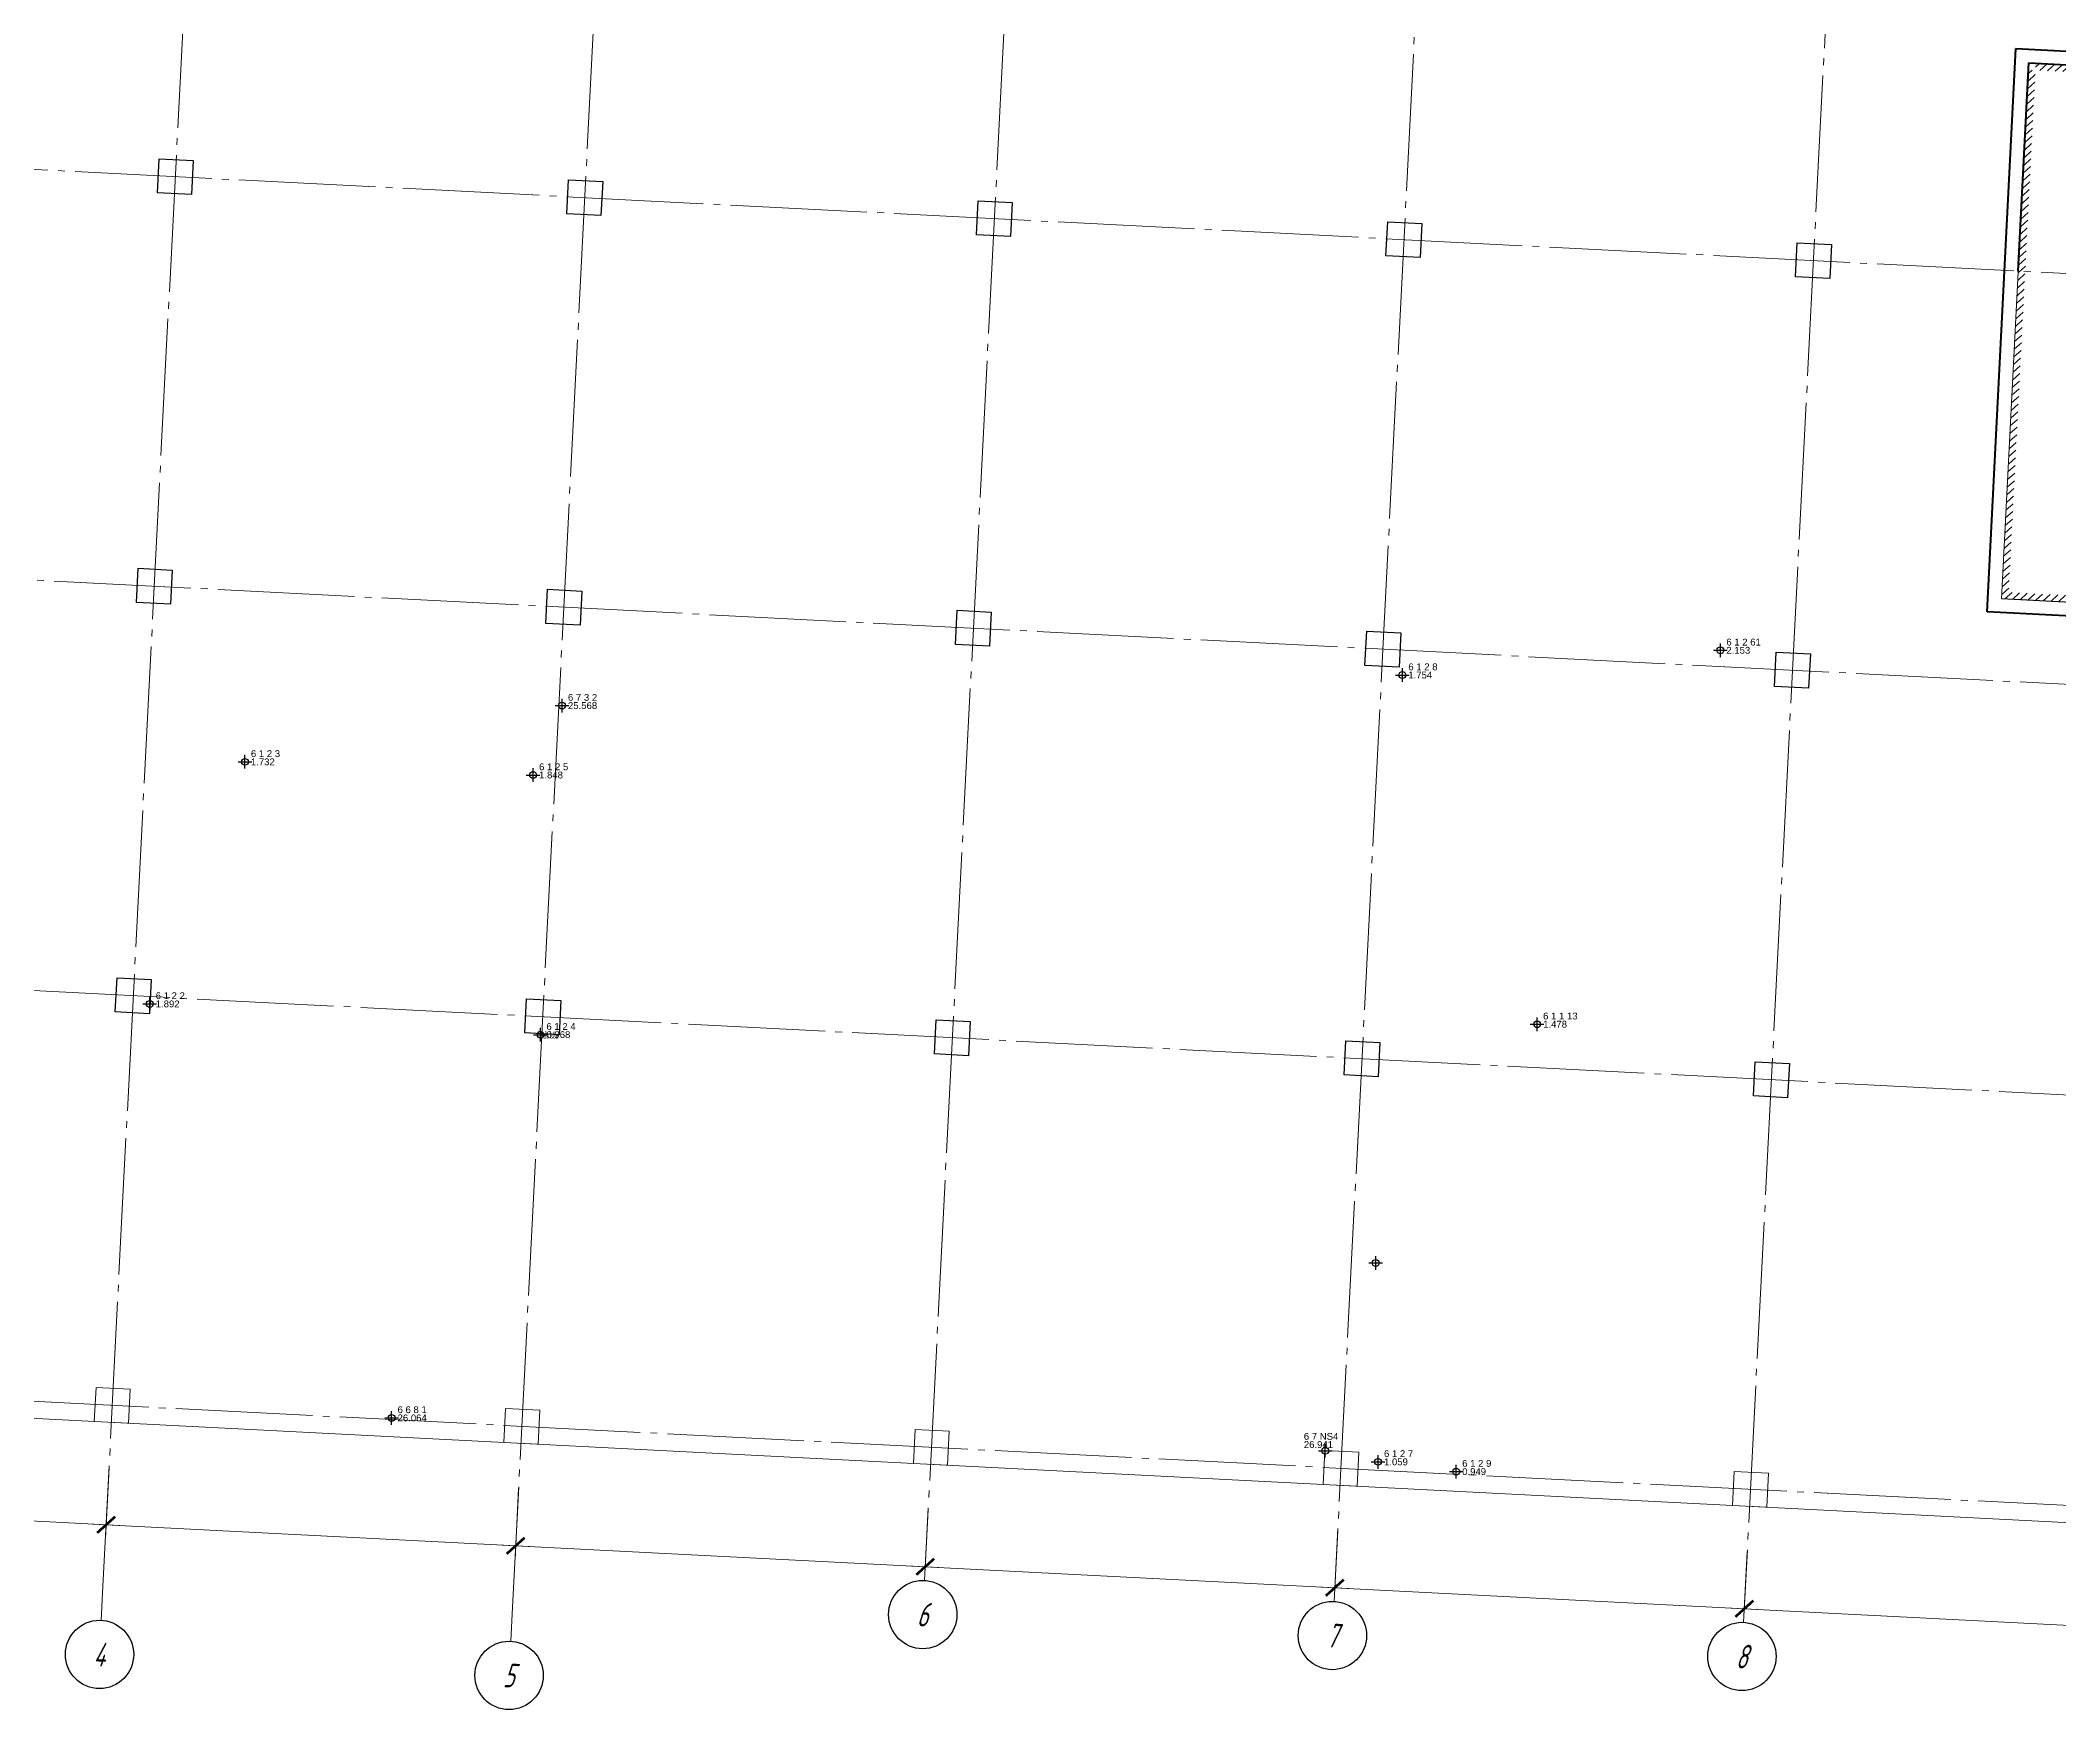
# Model space of a CAD drawing. Header units: millimetres. Extents: x -21314 to -21213, y 38223 to 38274.
# Drawn here: x -21292.67 to -21263.12, y 38225.62 to 38250.04 of the extents above; entities that cross this region are included whole.
import ezdxf
from ezdxf.enums import TextEntityAlignment as Align

# ---------------------------------------------------------------- set-up
doc = ezdxf.new("R2010")
doc.units = ezdxf.units.MM
doc.header["$PDMODE"] = 34
doc.header["$PDSIZE"] = 0.1
doc.linetypes.add('HIDDEN2', pattern=[4.7625, 3.175, -1.5875])
doc.linetypes.add('ГОСТ 2.303 5', pattern=[24, 20, -1.5, 1, -1.5])
for name, color, linetype, lineweight in [('ка', 7, 'Continuous', 30), ('КЖ_колонны', 7, 'Continuous', 15), ('КЖ_контур плиты', 7, 'Continuous', 40), ('КЖ_приямки_арматура', 7, 'Continuous', 40), ('СПДС_ОСИ', 1, 'ГОСТ 2.303 5', 15), ('СПДС_РАЗМЕРЫ', 152, 'Continuous', 25), ('СПДС_СИМВОЛЫ', 194, 'Continuous', 15)]:
    doc.layers.add(name, color=color, linetype=linetype, lineweight=lineweight)
for name, color, linetype in [('КЖ_опалубка стен', 7, 'Continuous'), ('Номер_cw_GPT', 7, 'Continuous'), ('Номер_GRO', 7, 'Continuous'), ('Отметка_cw_GPT', 7, 'Continuous'), ('Отметка_GRO', 7, 'Continuous'), ('Пикет_cw_GPT', 7, 'Continuous'), ('Пикет_GRO', 7, 'Continuous')]:
    doc.layers.add(name, color=color, linetype=linetype)
doc.styles.add('AxeAndPointZ', font='arial.ttf')
doc.styles.get("Standard").update_dxf_attribs({"font": 'arial.ttf'})
doc.styles.add('ГОСТ 2.304', font='', dxfattribs={"width": 0.8, "oblique": 15})
doc.styles.get('ГОСТ 2.304').set_extended_font_data('GOST 2.304 type A')

# ---------------------------------------------------------------- blocks, each defined once
blk = doc.blocks.new('_ArchTick')
at = {"color": 0, "linetype": 'ByBlock', "const_width": 0.15}
blk.add_lwpolyline([(-0.5, -0.5), (0.5, 0.5)], dxfattribs=at)
blk = doc.blocks.new('т34р5и4')
at = {"layer": 'СПДС_СИМВОЛЫ', "linetype": 'Continuous'}
h = blk.add_hatch(dxfattribs=at)
h.set_pattern_fill('BOUNDHATCH', color=256, scale=0.025, angle=-2.9346, style=0, pattern_type=2)
h.set_pattern_definition([(42.065376, (-21515.78702, 38066.21202), (-0.053179513, 0.05892648), [])])
h.paths.add_polyline_path([(-21263.573, 38249.71), (-21263.975, 38241.87), (-21260.929, 38241.714), (-21260.527, 38249.554), (-21263.573, 38249.71), (-21263.573, 38249.71), (-21263.578, 38249.61), (-21260.632, 38249.459), (-21261.024, 38241.819), (-21263.87, 38241.965), (-21263.473, 38249.705)], flags=0)
at = {"layer": 'КЖ_колонны'}
for p, q in [((-21291.878, 38229.833), (-21291.852, 38230.333)), ((-21291.852, 38230.333), (-21291.353, 38230.307)), ((-21291.353, 38230.307), (-21291.379, 38229.808)), ((-21291.379, 38229.808), (-21291.878, 38229.833)), ((-21285.886, 38229.526), (-21285.86, 38230.025)), ((-21285.86, 38230.025), (-21285.361, 38230)), ((-21285.361, 38230), (-21285.386, 38229.5)), ((-21285.386, 38229.5), (-21285.886, 38229.526)), ((-21279.894, 38229.219), (-21279.868, 38229.718)), ((-21279.868, 38229.718), (-21279.369, 38229.693)), ((-21279.369, 38229.693), (-21279.394, 38229.193)), ((-21279.394, 38229.193), (-21279.894, 38229.219)), ((-21273.901, 38228.912), (-21273.876, 38229.411)), ((-21273.876, 38229.411), (-21273.377, 38229.385)), ((-21273.377, 38229.385), (-21273.402, 38228.886)), ((-21267.909, 38228.605), (-21267.884, 38229.104)), ((-21267.884, 38229.104), (-21267.384, 38229.078)), ((-21267.384, 38229.078), (-21267.41, 38228.579)), ((-21273.402, 38228.886), (-21273.901, 38228.912)), ((-21267.41, 38228.579), (-21267.909, 38228.605))]:
    blk.add_line(p, q, dxfattribs=at)
at = {"layer": 'КЖ_контур плиты'}
for p, q in [((-21264.185, 38241.681), (-21263.763, 38249.92)), ((-21263.763, 38249.92), (-21260.317, 38249.744)), ((-21260.74, 38241.504), (-21264.185, 38241.681))]:
    blk.add_line(p, q, dxfattribs=at)
at = {"layer": 'КЖ_контур плиты', "lineweight": 40}
for p, q in [((-21263.729, 38246.664), (-21263.573, 38249.71)), ((-21263.573, 38249.71), (-21260.527, 38249.554))]:
    blk.add_line(p, q, dxfattribs=at)
at = {"layer": 'КЖ_опалубка стен', "linetype": 'HIDDEN2', "ltscale": 100}
for p, q in [((-21263.573, 38249.71), (-21260.527, 38249.554)), ((-21290.956, 38247.81), (-21290.931, 38248.309)), ((-21290.931, 38248.309), (-21290.431, 38248.283)), ((-21290.431, 38248.283), (-21290.457, 38247.784)), ((-21284.964, 38247.502), (-21284.939, 38248.002)), ((-21284.939, 38248.002), (-21284.439, 38247.976)), ((-21284.439, 38247.976), (-21284.465, 38247.477)), ((-21290.457, 38247.784), (-21290.956, 38247.81)), ((-21278.972, 38247.195), (-21278.946, 38247.695)), ((-21278.946, 38247.695), (-21278.447, 38247.669)), ((-21278.447, 38247.669), (-21278.473, 38247.17)), ((-21284.465, 38247.477), (-21284.964, 38247.502)), ((-21272.98, 38246.888), (-21272.954, 38247.387)), ((-21272.954, 38247.387), (-21272.455, 38247.362)), ((-21272.455, 38247.362), (-21272.481, 38246.863)), ((-21278.473, 38247.17), (-21278.972, 38247.195)), ((-21266.988, 38246.581), (-21266.962, 38247.08)), ((-21266.962, 38247.08), (-21266.463, 38247.055)), ((-21266.463, 38247.055), (-21266.488, 38246.555)), ((-21272.481, 38246.863), (-21272.98, 38246.888)), ((-21266.488, 38246.555), (-21266.988, 38246.581)), ((-21291.263, 38241.818), (-21291.238, 38242.317)), ((-21291.238, 38242.317), (-21290.739, 38242.291)), ((-21290.739, 38242.291), (-21290.764, 38241.792)), ((-21285.271, 38241.51), (-21285.246, 38242.01)), ((-21285.246, 38242.01), (-21284.746, 38241.984)), ((-21284.746, 38241.984), (-21284.772, 38241.485)), ((-21290.764, 38241.792), (-21291.263, 38241.818)), ((-21279.279, 38241.203), (-21279.254, 38241.702)), ((-21279.254, 38241.702), (-21278.754, 38241.677)), ((-21278.754, 38241.677), (-21278.78, 38241.178)), ((-21260.929, 38241.714), (-21263.975, 38241.87)), ((-21284.772, 38241.485), (-21285.271, 38241.51)), ((-21273.287, 38240.896), (-21273.262, 38241.395)), ((-21273.262, 38241.395), (-21272.762, 38241.37)), ((-21272.762, 38241.37), (-21272.788, 38240.87)), ((-21278.78, 38241.178), (-21279.279, 38241.203)), ((-21267.295, 38240.589), (-21267.269, 38241.088)), ((-21267.269, 38241.088), (-21266.77, 38241.063)), ((-21266.77, 38241.063), (-21266.796, 38240.563)), ((-21272.788, 38240.87), (-21273.287, 38240.896)), ((-21266.796, 38240.563), (-21267.295, 38240.589)), ((-21291.571, 38235.825), (-21291.545, 38236.325)), ((-21291.545, 38236.325), (-21291.046, 38236.299)), ((-21291.046, 38236.299), (-21291.071, 38235.8)), ((-21285.579, 38235.518), (-21285.553, 38236.018)), ((-21285.553, 38236.018), (-21285.054, 38235.992)), ((-21291.071, 38235.8), (-21291.571, 38235.825)), ((-21285.054, 38235.992), (-21285.079, 38235.493)), ((-21279.586, 38235.211), (-21279.561, 38235.71)), ((-21279.561, 38235.71), (-21279.062, 38235.685)), ((-21285.079, 38235.493), (-21285.579, 38235.518)), ((-21279.062, 38235.685), (-21279.087, 38235.185)), ((-21279.087, 38235.185), (-21279.586, 38235.211)), ((-21273.594, 38234.904), (-21273.569, 38235.403)), ((-21273.569, 38235.403), (-21273.069, 38235.378)), ((-21273.069, 38235.378), (-21273.095, 38234.878)), ((-21273.095, 38234.878), (-21273.594, 38234.904)), ((-21267.602, 38234.597), (-21267.577, 38235.096)), ((-21267.577, 38235.096), (-21267.077, 38235.07)), ((-21267.077, 38235.07), (-21267.103, 38234.571)), ((-21267.103, 38234.571), (-21267.602, 38234.597))]:
    blk.add_line(p, q, dxfattribs=at)
at = {"layer": 'КЖ_приямки_арматура', "lineweight": 0}
for p, q in [((-21263.975, 38241.87), (-21263.573, 38249.71)), ((-21263.573, 38249.71), (-21260.527, 38249.554)), ((-21260.929, 38241.714), (-21263.975, 38241.87))]:
    blk.add_line(p, q, dxfattribs=at)
at = {"layer": 'СПДС_ОСИ', "linetype": 'ГОСТ 2.303 5', "lineweight": 15, "ltscale": 0.1}
for points in [[(-21289.695, 38267.536), (-21291.751, 38227.424), (-21291.777, 38226.924)], [(-21283.703, 38267.229), (-21285.759, 38227.116), (-21285.785, 38226.617)], [(-21277.71, 38266.922), (-21279.731, 38227.508)], [(-21271.718, 38266.615), (-21273.739, 38227.201)], [(-21265.726, 38266.307), (-21267.747, 38226.894)], [(-21311.832, 38249.13), (-21311.333, 38249.105), (-21215.057, 38244.169)], [(-21312.14, 38243.138), (-21311.64, 38243.112), (-21215.364, 38238.177)], [(-21312.447, 38237.146), (-21311.947, 38237.12), (-21215.672, 38232.185)], [(-21312.754, 38231.154), (-21312.255, 38231.128), (-21215.979, 38226.193)]]:
    blk.add_lwpolyline(points, dxfattribs=at)
at = {"layer": 'СПДС_ОСИ', "linetype": 'Continuous', "lineweight": 25, "ltscale": 100}
for centre in [(-21279.757, 38227.009), (-21273.764, 38226.702), (-21291.802, 38226.425), (-21267.772, 38226.395), (-21285.81, 38226.118)]:
    blk.add_circle(centre, 0.5, dxfattribs=at)
at = {"layer": 'СПДС_РАЗМЕРЫ', "lineweight": 15, "ltscale": 100}
for p, q in [((-21291.662, 38229.159), (-21291.715, 38228.123)), ((-21291.662, 38229.159), (-21291.715, 38228.123)), ((-21291.505, 38228.312), (-21297.897, 38228.64)), ((-21285.67, 38228.852), (-21285.723, 38227.815)), ((-21285.67, 38228.852), (-21285.723, 38227.815)), ((-21285.513, 38228.005), (-21291.905, 38228.333)), ((-21279.678, 38228.544), (-21279.731, 38227.508)), ((-21279.678, 38228.544), (-21279.731, 38227.508)), ((-21273.686, 38228.237), (-21273.739, 38227.201)), ((-21273.686, 38228.237), (-21273.739, 38227.201)), ((-21279.521, 38227.698), (-21285.913, 38228.025)), ((-21267.694, 38227.93), (-21267.747, 38226.894)), ((-21267.694, 38227.93), (-21267.747, 38226.894)), ((-21273.529, 38227.391), (-21279.92, 38227.718)), ((-21267.537, 38227.083), (-21273.928, 38227.411)), ((-21261.545, 38226.776), (-21267.936, 38227.104))]:
    blk.add_line(p, q, dxfattribs=at)
at = {"layer": 'СПДС_СИМВОЛЫ', "linetype": 'Continuous'}
blk.add_lwpolyline([(-21263.573, 38249.71), (-21263.975, 38241.87), (-21260.929, 38241.714), (-21260.527, 38249.554), (-21263.573, 38249.71)], dxfattribs=at)
at = {"layer": 'СПДС_РАЗМЕРЫ', "lineweight": 15, "xscale": 0.2500000000000001, "yscale": 0.2500000000000001, "zscale": 0.2500000000000001}
for p, rotation in [((-21291.705, 38228.322), 177.0653760668928), ((-21291.705, 38228.322), 357.0653760668928), ((-21285.713, 38228.015), 177.0653760668928), ((-21285.713, 38228.015), 357.0653760668928), ((-21279.721, 38227.708), 177.0653760668928), ((-21279.721, 38227.708), 357.0653760668928), ((-21273.729, 38227.401), 177.0653760668928), ((-21273.729, 38227.401), 357.0653760668928), ((-21267.736, 38227.094), 177.0653760668928), ((-21267.736, 38227.094), 357.0653760668928)]:
    blk.add_blockref('_ArchTick', p, dxfattribs=dict(at, rotation=rotation))
at = {"layer": 'СПДС_ОСИ', "linetype": 'Continuous', "lineweight": 25, "ltscale": 100, "style": 'ГОСТ 2.304', "oblique": 15, "width": 0.8}
for s, p in [('6', (-21279.757, 38227.009)), ('7', (-21273.764, 38226.702)), ('4', (-21291.802, 38226.425)), ('8', (-21267.772, 38226.395)), ('5', (-21285.81, 38226.118))]:
    blk.add_text(s, height=0.35, rotation=357.0654, dxfattribs=at).set_placement(p, align=Align.MIDDLE_CENTER)

msp = doc.modelspace()

# ---------------------------------------------------------------- linework, layer by layer
at = {"layer": 'ка', "lineweight": 15}
msp.add_lwpolyline([(-21307.986, 38267.207), (-21217.055, 38262.545), (-21218.924, 38226.093), (-21309.854, 38230.755)], close=True, dxfattribs=at)
at = {"layer": 'Пикет_cw_GPT', "color": 121}
msp.add_point((-21285.35, 38235.493, 218.668), dxfattribs=at)
msp.add_point((-21285.35, 38235.493, 218.668), dxfattribs=at)
at = {"layer": 'Пикет_cw_GPT', "color": 121, "linetype": 'Continuous'}
msp.add_point((-21273.13, 38232.153, 219.455), dxfattribs=at)
at = {"layer": 'Пикет_GRO', "color": 111}
for p in [(-21268.087, 38241.117, 2.153), (-21272.74, 38240.755, 1.754), (-21285.035, 38240.308, 25.568), (-21289.674, 38239.485, 1.732), (-21285.458, 38239.292, 1.848), (-21291.067, 38235.943, 1.892), (-21270.768, 38235.646, 1.478), (-21285.35, 38235.493, 0.968), (-21287.528, 38229.886, 26.064), (-21273.868, 38229.405, 26.941), (-21273.096, 38229.243, 1.059), (-21271.952, 38229.1, 0.949)]:
    msp.add_point(p, dxfattribs=at)

# ---------------------------------------------------------------- block references
msp.add_blockref('т34р5и4', (0, 0))

# ---------------------------------------------------------------- texts
at = {"layer": 'Номер_cw_GPT', "color": 231}
for height in [0.002, 0.05]:
    msp.add_text('6 1 2 4', height=height, dxfattribs=at).set_placement((-21285.348, 38235.494, 218.668))
at = {"layer": 'Номер_cw_GPT', "color": 231, "linetype": 'Continuous', "style": 'AxeAndPointZ'}
msp.add_text('6 1 2 10', height=0.005, dxfattribs=at).set_placement((-21273.126, 38232.156, 219.455))
at = {"layer": 'Номер_GRO', "color": 30}
for s, p in [('6 1 2 61', (-21268, 38241.187, 2.153)), ('6 1 2 8', (-21272.653, 38240.825, 1.754)), ('6 7 3 2', (-21284.948, 38240.378, 25.568)), ('6 1 2 3', (-21289.587, 38239.555, 1.732)), ('6 1 2 5', (-21285.371, 38239.362, 1.848)), ('6 1 2 2', (-21290.98, 38236.013, 1.892)), ('6 1 1 13', (-21270.681, 38235.716, 1.478)), ('6 1 2 4', (-21285.263, 38235.563, 0.968)), ('6 6 8 1', (-21287.441, 38229.956, 26.064)), ('6 7 NS4', (-21274.182, 38229.566, 26.941)), ('6 1 2 7', (-21273.009, 38229.313, 1.059)), ('6 1 2 9', (-21271.865, 38229.17, 0.949))]:
    msp.add_text(s, height=0.1, dxfattribs=at).set_placement(p)
at = {"layer": 'Отметка_cw_GPT', "color": 191}
for height, p in [(0.002, (-21285.348, 38235.492, 218.668)), (0.05, (-21285.343, 38235.434, 218.668))]:
    msp.add_text('218.668', height=height, dxfattribs=at).set_placement(p)
at = {"layer": 'Отметка_cw_GPT', "color": 191, "linetype": 'Continuous', "style": 'AxeAndPointZ'}
msp.add_text('219.455', height=0.005, dxfattribs=at).set_placement((-21273.126, 38232.151, 219.455))
at = {"layer": 'Отметка_GRO', "color": 240}
for s, p in [('2.153', (-21268, 38241.067, 2.153)), ('1.754', (-21272.653, 38240.705, 1.754)), ('25.568', (-21284.948, 38240.258, 25.568)), ('1.732', (-21289.587, 38239.435, 1.732)), ('1.848', (-21285.371, 38239.242, 1.848)), ('1.892', (-21290.98, 38235.893, 1.892)), ('0.968', (-21285.263, 38235.443, 0.968)), ('1.478', (-21270.681, 38235.596, 1.478)), ('26.064', (-21287.441, 38229.836, 26.064)), ('26.941', (-21274.182, 38229.446, 26.941)), ('1.059', (-21273.009, 38229.193, 1.059)), ('0.949', (-21271.865, 38229.05, 0.949))]:
    msp.add_text(s, height=0.1, dxfattribs=at).set_placement(p)

doc.saveas('drawing.dxf')
